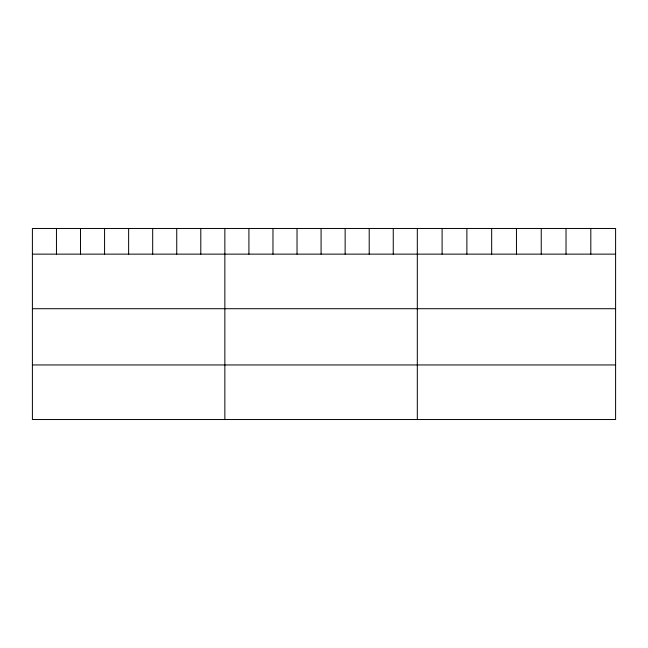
<?xml version="1.0" encoding="UTF-8"?>
<svg xmlns="http://www.w3.org/2000/svg" width="648" height="648" viewBox="0 0 648 648"><rect width="100%" height="100%" fill="white"/><g stroke="black" fill="none" stroke-linecap="round" stroke-linejoin="round"><path stroke-width="0.97" d="M615.6 254.138L615.6 419.531L32.4 419.531L32.4 228.469L615.6 228.469L615.6 254.138L32.4 254.138M32.4 308.715L615.6 308.715M32.4 364.954L615.6 364.954M590.814 228.469L590.814 254.138M566.028 228.469L566.028 254.138M541.242 228.469L541.242 254.138M516.456 228.469L516.456 254.138M491.67 228.469L491.67 254.138M466.884 228.469L466.884 254.138M442.098 228.469L442.098 254.138M417.312 228.469L417.312 419.531M393.255 228.469L393.255 254.138M369.198 228.469L369.198 254.138M345.141 228.469L345.141 254.138M321.084 228.469L321.084 254.138M297.027 228.469L297.027 254.138M272.97 228.469L272.97 254.138M248.913 228.469L248.913 254.138M224.856 228.469L224.856 419.531M200.799 228.469L200.799 254.138M176.742 228.469L176.742 254.138M152.685 228.469L152.685 254.138M128.628 228.469L128.628 254.138M104.571 228.469L104.571 254.138M80.514 228.469L80.514 254.138M56.457 228.469L56.457 254.138"/></g></svg>
